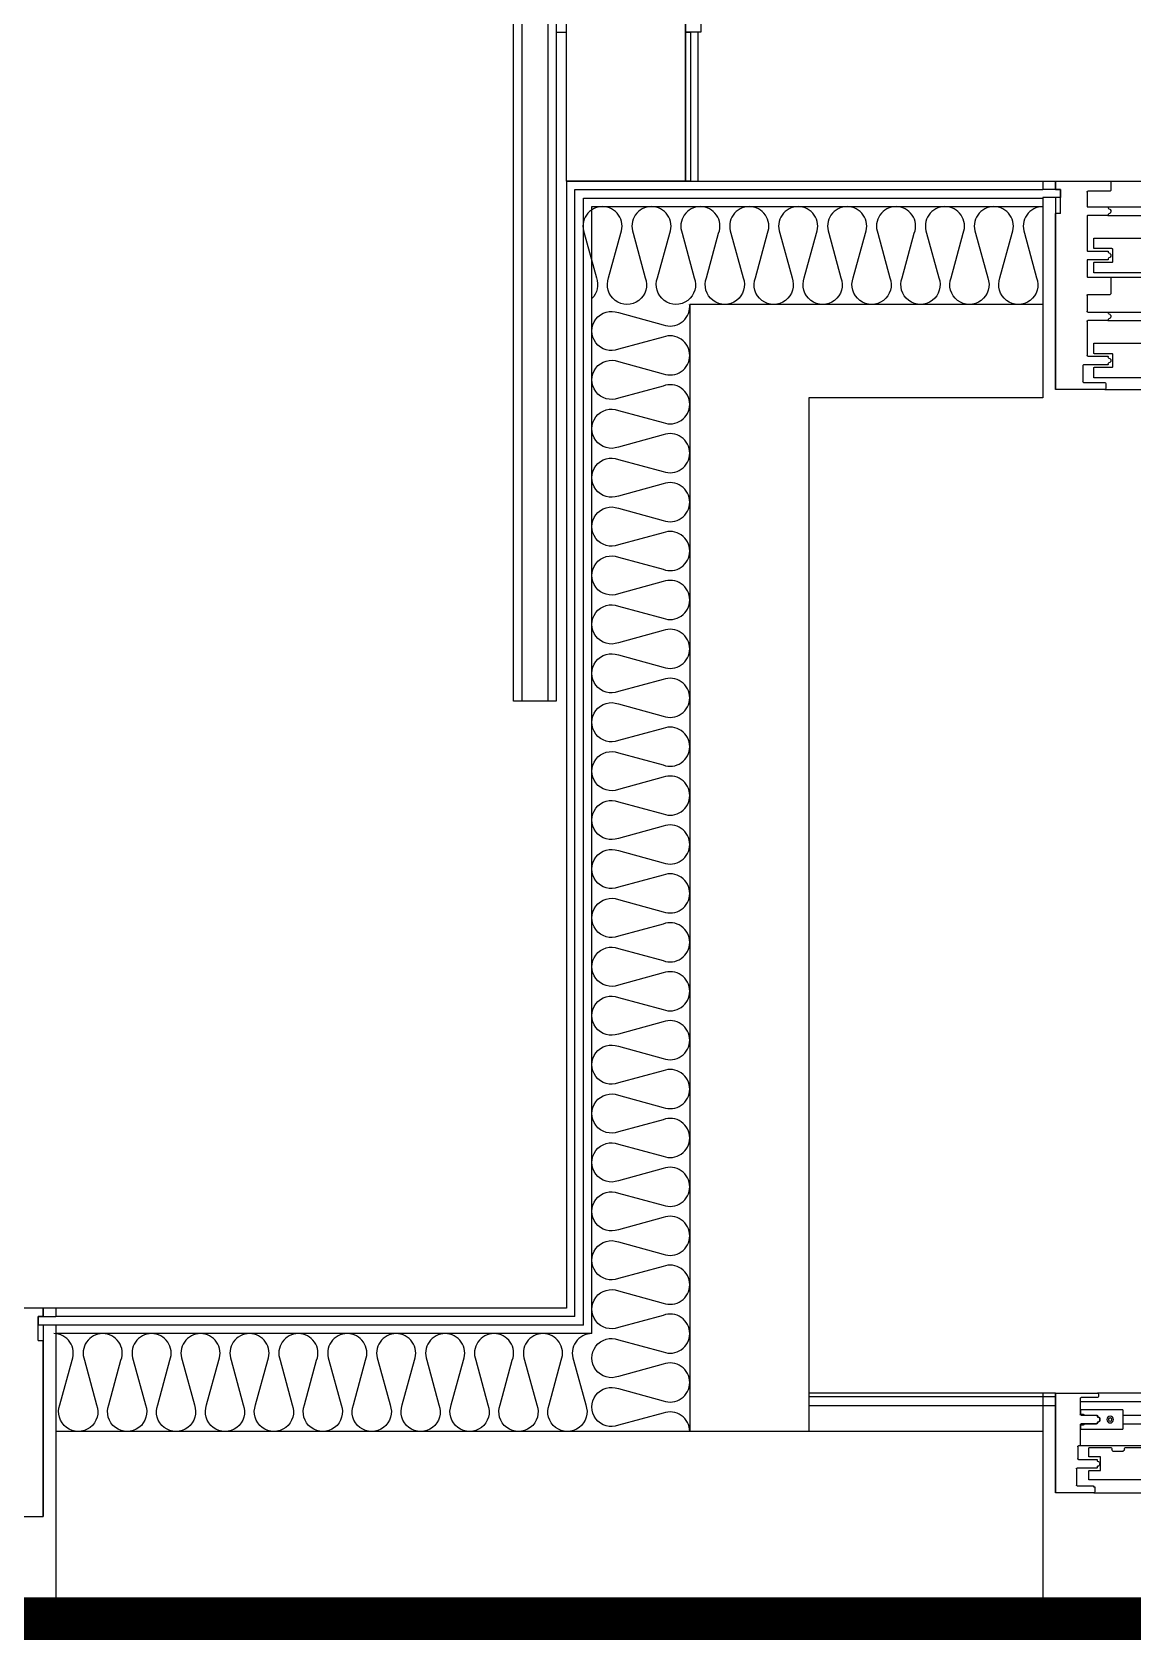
# Model space of a CAD drawing. Header units: millimetres. Extents: x -33000 to 294000, y 0 to 42408.
# Drawn here: x 177307 to 178601, y 1015 to 2905 of the extents above; entities that cross this region are included whole.
import ezdxf

# ---------------------------------------------------------------- set-up
doc = ezdxf.new("R2010")
doc.units = ezdxf.units.MM
doc.header["$LTSCALE"] = 50
doc.layers.add('arch', color=8, linetype='Continuous')

# ---------------------------------------------------------------- blocks, each defined once
blk = doc.blocks.new('XR-Unit-Plan$0$XREF-양산 평산동 공동주택-기준층평면도$0$vdf-245')
for p, q in [((34.5, 0), (24.5, 0)), ((-209.5, -7), (-209.5, -65)), ((-202.5, -6), (-208.5, -6)), ((-201.5, -32), (-201.5, -7)), ((-180.5, -3.5), (-180.5, -32)), ((-179.4, -3), (-180, -3)), ((-171, -3), (-171.6, -3)), ((-170.5, -27), (-170.5, -3.5)), ((-128.5, -3.5), (-128.5, -27)), ((-127.4, -3), (-128, -3)), ((-119, -3), (-119.6, -3)), ((-118.5, -27), (-118.5, -3.5)), ((-98, -27), (-98, -1)), ((23.5, -1), (23.5, -27)), ((35.5, -65), (35.5, -1)), ((-181.5, -33), (-200.5, -33)), ((-129.5, -28), (-169.5, -28)), ((-99, -28), (-117.5, -28)), ((-209.5, -65), (-2.5, -65)), ((-2.5, -59), (-2.5, -65)), ((-2.5, -59), (25.5, -59)), ((25.5, -65), (25.5, -59)), ((25.5, -65), (35.5, -65))]:
    blk.add_line(p, q)
for points in [[(-77.5, -27), (-77.5, -1, 0.414214), (-78.5, 0), (-97, 0)], [(-47, -27), (-47, -3.5, 0.414214), (-47.5, -3), (-48.1, -3, -0.341999), (-49.1, -2.2, 0.774597), (-54.9, -2.2, -0.341999), (-55.9, -3), (-56.5, -3, 0.414214), (-57, -3.5), (-57, -27, -0.414214), (-58, -28), (-76.5, -28, -0.414214), (-77.5, -27)], [(5, -27), (5, -3.5, 0.414214), (4.5, -3), (3.9, -3, -0.341999), (2.9, -2.2, 0.774597), (-2.9, -2.2, -0.341999), (-3.9, -3), (-4.5, -3, 0.414214), (-5, -3.5), (-5, -27)], [(-46, -28, -0.414214), (-47, -27)], [(-5, -27, -0.414214), (-6, -28), (-46, -28)], [(22.5, -28), (6, -28, -0.414214), (5, -27)]]:
    blk.add_lwpolyline(points, format="xyb")
for centre, radius, start, end in [((-175.5, -3), 3, 14.4775, 165.5225), ((-123.5, -3), 3, 14.4775, 165.5225), ((-97, -1), 1, 90, 180), ((24.5, -1), 1, 90, 180), ((34.5, -1), 1, 0, 90), ((-208.5, -7), 1, 90, 180), ((-202.5, -7), 1, 0, 90), ((-180, -3.5), 0.5, 90, 180), ((-179.4, -2), 1, 270, 345.5225), ((-171.6, -2), 1, 194.4775, 270), ((-171, -3.5), 0.5, 0, 90), ((-128, -3.5), 0.5, 90, 180.0003), ((-127.4, -2), 1, 270, 345.5225), ((-119.6, -2), 1, 194.4775, 270), ((-119, -3.5), 0.5, 0, 90), ((-200.5, -32), 1, 180, 270), ((-181.5, -32), 1, 270, 0), ((-169.5, -27), 1, 180, 270), ((-129.5, -27), 1, 270, 0), ((-117.5, -27), 1, 180, 270), ((-99, -27), 1, 270, 0), ((22.5, -27), 1, 270, 0)]:
    blk.add_arc(centre, radius, start, end)
blk = doc.blocks.new('XR-Unit-Plan$0$11')
for p, q in [((-750, 19.5), (-750, 245)), ((-735, 19.5), (-735, 245)), ((-729, 19.5), (-750, 19.5)), ((-729, 10), (-729, 19.5)), ((-750, 0), (-750, 10)), ((-729, 10), (-750, 10)), ((-735, 0), (-735, 10))]:
    blk.add_line(p, q)
at = {"rotation": 270}
blk.add_blockref('XR-Unit-Plan$0$XREF-양산 평산동 공동주택-기준층평면도$0$vdf-245', (-670, 35.5), dxfattribs=at)
blk = doc.blocks.new('XR-Unit-Plan$0$WG-민간-BPW_1500')
for p, q in [((-750, 19.5), (-750, 245)), ((-735, 19.5), (-735, 245)), ((-735, 245), (-735, 38)), ((-677, 245), (-735, 245)), ((-703, 217), (-703, 236)), ((-702, 237), (-677, 237)), ((-677, 245), (-0.4, 245)), ((-676, 238), (-676, 244)), ((-673.5, 216), (-702, 216)), ((-673, 214.9), (-673, 215.5)), ((-698, 165), (-698, 205)), ((-697, 206), (-673.5, 206)), ((-673, 206.5), (-673, 207.1)), ((-698, 134.5), (-698, 153)), ((-673.5, 164), (-697, 164)), ((-697, 154), (-673.5, 154)), ((-673.5, 164), (-42.5, 164)), ((-673.5, 154), (-42.5, 154)), ((-673, 162.9), (-673, 163.5)), ((-673, 154.5), (-673, 155.1)), ((-697, 133.5), (-671, 133.5)), ((-671, 113), (671, 113)), ((-690, 79), (-690, 67.5)), ((-729, 38), (-735, 38)), ((-729, 38), (-729, 10)), ((-673.5, 40.5), (-61.9, 40.5)), ((-729, 19.5), (-750, 19.5)), ((-729, 10), (-729, 19.5)), ((-673.5, 30.5), (-42.5, 30.5)), ((-750, 0), (-750, 10)), ((-729, 10), (-750, 10)), ((-735, 0), (-735, 10)), ((-735, 10), (-729, 10)), ((-735, 10), (-735, 0)), ((-735, 0), (-671, 0)), ((-671, 12), (-697, 12)), ((-671, 0), (671, 0)), ((-670, 1), (-670, 11))]:
    blk.add_line(p, q)
for points in [[(-689.5, 231.5, 0.414214), (-690, 231)], [(-690, 231), (-690, 219.5, 0.414214), (-689.5, 219)], [(-689.5, 219), (-668.7, 219, -0.414214), (-667.7, 218), (-667.7, 204, -0.414214), (-668.7, 203), (-689.5, 203)], [(-689.5, 203, 0.414214), (-690, 202.5), (-690, 191)], [(-690, 191, 0.414214), (-689.5, 190.5)], [(-697, 113), (-671, 113, 0.414214), (-670, 114), (-670, 132.5)], [(-697, 82.5), (-673.5, 82.5, 0.414214), (-673, 83), (-673, 83.6, -0.341999), (-672.3, 84.6, 0.774597), (-672.3, 90.4, -0.341999), (-673, 91.4), (-673, 92, 0.414214), (-673.5, 92.5), (-697, 92.5, -0.414214), (-698, 93.5), (-698, 112, -0.414214), (-697, 113)], [(-689.5, 108, 0.414214), (-690, 107.5)], [(-690, 107.5), (-690, 96, 0.414214), (-689.5, 95.5)], [(-689.5, 95.5), (-668.7, 95.5, -0.414214), (-667.7, 94.5), (-667.7, 80.5, -0.414214), (-668.7, 79.5), (-689.5, 79.5)], [(-698, 81.5, -0.414214), (-697, 82.5)], [(-697, 40.5, -0.414214), (-698, 41.5), (-698, 81.5)], [(-689.5, 79.5, 0.414214), (-690, 79)], [(-690, 67.5, 0.414214), (-689.5, 67)], [(-689.5, 67), (-605.5, 67, 0.414214), (-605, 67.5, 0.414214), (-605.5, 68), (-607, 68)], [(-697, 30.5), (-673.5, 30.5, 0.414214), (-673, 31), (-673, 31.6, -0.341999), (-672.3, 32.6, 0.774597), (-672.3, 38.4, -0.341999), (-673, 39.4), (-673, 40, 0.414214), (-673.5, 40.5), (-697, 40.5)], [(-698, 13), (-698, 29.5, -0.414214), (-697, 30.5)]]:
    blk.add_lwpolyline(points, format="xyb")
for points in [[(-605.5, 231.5), (-689.5, 231.5)], [(-689.5, 190.5), (-605.5, 190.5)], [(-605.5, 108), (-689.5, 108)]]:
    blk.add_lwpolyline(points)
for centre, radius, start, end in [((-702, 236), 1, 90, 180), ((-677, 244), 1, 0, 90), ((-677, 238), 1, 270, 0), ((-702, 217), 1, 180, 270), ((-673.5, 215.5), 0.5, 0, 90), ((-672, 214.9), 1, 180, 255.5225), ((-672, 207.1), 1, 104.4775, 180), ((-673, 211), 3, 284.4775, 75.5225), ((-697, 205), 1, 90, 180), ((-673.5, 206.5), 0.5, 270, 0), ((-697, 165), 1, 180, 270), ((-697, 153), 1, 90, 180), ((-673.5, 163.5), 0.5, 0, 90.0003), ((-673.5, 154.5), 0.5, 270, 0), ((-672, 162.9), 1, 180, 255.5225), ((-672, 155.1), 1, 104.4775, 180), ((-673, 159), 3, 284.4775, 75.5225), ((-697, 134.5), 1, 180, 270), ((-671, 132.5), 1, 0, 90), ((-697, 13), 1, 180, 270), ((-671, 11), 1, 0, 90), ((-671, 1), 1, 270, 0)]:
    blk.add_arc(centre, radius, start, end)
blk = doc.blocks.new('XR-Unit-Plan$0$WG-민간-BP_1500')
for p, q in [((-750, 0), (-750, 117)), ((-735, 117), (-735, 0)), ((-690, 117), (-735, 117)), ((-735, 0), (-735, 117)), ((-690, 117), (-0.2, 117)), ((-689, 110), (-689, 116)), ((-710.5, 89), (-710.5, 108)), ((-709.5, 109), (-690.5, 109)), ((-696, 101), (-696, 91.5)), ((-626, 102), (-695, 102)), ((-690.5, 109), (-690.5, 110)), ((-690.5, 110), (-689, 110)), ((-686.5, 88), (-709.5, 88)), ((-709, 63), (-709, 77)), ((-708, 78), (-686.5, 78)), ((-695.5, 91), (-682, 91)), ((-686, 86.5), (-686, 87.5)), ((-686, 78.5), (-686, 79.5)), ((-682, 91), (-682, 75)), ((-707, 62), (-708, 62)), ((-35.6, 62), (-707, 62)), ((-706, 37), (-706, 61)), ((-696, 74.5), (-696, 65)), ((-682, 75), (-695.5, 75)), ((-695, 64), (-670, 64)), ((-669, 65), (-669, 66.5)), ((-667.5, 68), (-655.5, 68)), ((-654, 66.5), (-654, 65)), ((-653, 64), (-626, 64)), ((-705.8, 42.2), (-655.8, 42.2)), ((-705.8, 37.2), (-705.8, 42.2)), ((-655.8, 19.7), (-655.8, 42.2)), ((-706, 6), (-706, 25)), ((-705.8, 37.2), (-702.5, 37.2)), ((-705.8, 24.7), (-702.5, 24.7)), ((-705.8, 19.7), (-705.8, 24.7)), ((-655.8, 19.7), (-705.8, 19.7)), ((-686.5, 36), (-705, 36)), ((-705, 26), (-686.5, 26)), ((-702.5, 37.2), (-700.5, 36.2)), ((-702.5, 24.7), (-700.5, 25.7)), ((-700.5, 36.2), (-686.8, 36.2)), ((-700.5, 25.7), (-686.8, 25.7)), ((-686, 34.5), (-686, 35.5)), ((-686, 26.5), (-686, 27.5)), ((-685.8, 34.4), (-685.8, 35.2)), ((-685.8, 26.7), (-685.8, 27.5)), ((-655.8, 36), (-54.4, 36)), ((-655.8, 26), (-35, 26)), ((-735, 0), (-685.5, 0)), ((-35, 10), (-706, 10)), ((-685.4, 5), (-705, 5)), ((685.5, 0), (-685.5, 0)), ((-684.5, 1), (-684.5, 4))]:
    blk.add_line(p, q)
for radius in [4, 2]:
    blk.add_circle((-670.8, 31), radius)
for centre, radius, start, end in [((-690, 116), 1, 0, 90), ((-709.5, 108), 1, 90, 180), ((-695, 101), 1, 90, 180), ((-709.5, 89), 1, 180, 270), ((-708, 77), 1, 90, 180), ((-695.5, 91.5), 0.5, 180, 270), ((-686.5, 87.5), 0.5, 0, 90), ((-686.5, 78.5), 0.5, 270, 0), ((-685.5, 86.5), 0.5, 180, 261.7868), ((-685.5, 79.5), 0.5, 98.2132, 180), ((-686, 83), 3, 278.2132, 81.7868), ((-708, 63), 1, 180, 270), ((-707, 61), 1, 0, 90), ((-695.5, 74.5), 0.5, 90, 180), ((-695, 65), 1, 180, 270), ((-670, 65), 1, 270, 0), ((-667.5, 66.5), 1.5, 90, 180), ((-655.5, 66.5), 1.5, 0, 90), ((-653, 65), 1, 180, 270), ((-705, 37), 1, 180, 270), ((-705, 25), 1, 90, 180), ((-686.8, 35.2), 1, 0, 90), ((-686.8, 26.7), 1, 270, 0), ((-686.5, 35.5), 0.5, 0, 90), ((-686.5, 26.5), 0.5, 270, 0), ((-685.5, 34.5), 0.5, 180, 261.7868), ((-685.5, 27.5), 0.5, 98.2132, 180), ((-686.3, 31), 3.5, 278.2132, 81.7868), ((-686, 31), 3, 278.2132, 81.7868), ((-705, 6), 1, 180, 270), ((-685.5, 4), 1, 0, 90), ((-685.5, 1), 1, 270, 0)]:
    blk.add_arc(centre, radius, start, end)
for p in [(-705.8, 37.2), (-702.5, 37.2), (-700.5, 36.2), (-685.8, 26.7), (-682.8, 31)]:
    blk.add_point(p)
blk = doc.blocks.new('*U334')
for points in [[(1237.9, 0), (1237.9, -6), (1412.9, -6), (1412.9, 0)], [(1412.9, -6), (1412.9, -15), (1237.9, -15), (1237.9, -6)]]:
    blk.add_lwpolyline(points, close=True)

msp = doc.modelspace()

# ---------------------------------------------------------------- linework, layer by layer
at = {"layer": 'arch'}
for p, q in [((177935, 2729.6), (177935, 1404.6)), ((177935, 2729.6), (181675, 2729.6)), ((177945, 2719.6), (178495, 2719.6)), ((177945, 1394.6), (177945, 2719.6)), ((177955, 2709.6), (178495, 2709.6)), ((177955, 1384.6), (177955, 2709.6)), ((177965, 2699.6), (178495, 2699.6)), ((177965, 1374.6), (177965, 2699.6)), ((178080, 2584.6), (178080, 1259.6)), ((178495, 2584.6), (178080, 2584.6)), ((178220, 2474.6), (178220, 1259.6)), ((178495, 2474.6), (178220, 2474.6)), ((177935, 1404.6), (175015, 1404.6)), ((177945, 1394.6), (177335, 1394.6)), ((177955, 1384.6), (177335, 1384.6)), ((177965, 1374.6), (177335, 1374.6)), ((178510, 1304.6), (178220, 1304.6)), ((178510, 1300.1), (178220, 1300.1)), ((178510, 1289.6), (178220, 1289.6)), ((178495, 1259.6), (177335, 1259.6))]:
    msp.add_line(p, q, dxfattribs=at)
at = {"layer": 'arch', "ltscale": 25, "const_width": 50}
msp.add_lwpolyline([(182040, 6849.6), (175015, 6849.6), (175015, 1039.6), (182040, 1039.6)], close=True, dxfattribs=at)
at = {"layer": 'arch', "linetype": 'Continuous', "elevation": 0}
for points in [[(177923, 3833), (177923, 2118), (177873, 2118), (177873, 3833)], [(177913.1, 3833), (177913.1, 2118), (177882.9, 2118), (177882.9, 3833)]]:
    msp.add_lwpolyline(points, close=True, dxfattribs=at)
at = {"layer": 'arch'}
for points in [[(177923, 2904.6), (177935, 2904.6), (177935, 2964.6), (177923, 2964.6)], [(178093, 2904.6), (178075, 2904.6), (178075, 2964.6), (178093, 2964.6)], [(177935, 2944.6), (178075, 2944.6), (178075, 2729.6), (177935, 2729.6)]]:
    msp.add_lwpolyline(points, close=True, dxfattribs=at)
for points in [[(178495, 2699.6, 0.524856), (178473.5, 2668.4), (178487.8, 2615.8, -1.449198), (178444.7, 2615.8), (178459, 2668.4, 0.524856), (178437.5, 2699.6, 0.524856), (178416, 2668.4), (178430.3, 2615.8, -1.449198), (178387.2, 2615.8), (178401.5, 2668.4, 0.524856), (178380, 2699.6, 0.524856), (178358.5, 2668.4), (178372.8, 2615.8, -1.449198), (178329.7, 2615.8), (178344, 2668.4, 0.524856), (178322.5, 2699.6, 0.524856), (178301, 2668.4), (178315.3, 2615.8, -1.449198), (178272.2, 2615.8), (178286.5, 2668.4, 0.524856), (178265, 2699.6, 0.524856), (178243.5, 2668.4), (178257.8, 2615.8, -1.449198), (178214.7, 2615.8), (178229, 2668.4, 0.524856), (178207.5, 2699.6, 0.524856), (178186, 2668.4), (178200.3, 2615.8, -1.449198), (178157.2, 2615.8), (178171.5, 2668.4, 0.524856), (178150, 2699.6, 0.524856), (178128.5, 2668.4), (178142.8, 2615.8, -1.449198), (178099.7, 2615.8), (178114, 2668.4, 0.524856), (178092.5, 2699.6, 0.524856), (178071, 2668.4), (178085.3, 2615.8, -1.449198), (178042.2, 2615.8), (178056.5, 2668.4, 0.524856), (178035, 2699.6, 0.524856), (178013.5, 2668.4), (178027.8, 2615.8, -1.449198), (177984.7, 2615.8), (177999, 2668.4, 0.524856), (177977.5, 2699.6, 0.524856), (177956, 2668.4), (177970.3, 2615.8, -0.295447), (177965, 2591.3, -0.295447)], [(178080, 1259.6, 0.524856), (178048.8, 1281.1), (177996.2, 1266.8, -1.449198), (177996.2, 1309.9), (178048.8, 1295.6, 0.524856), (178080, 1317.1, 0.524856), (178048.8, 1338.6), (177996.2, 1324.3, -1.449198), (177996.2, 1367.4), (178048.8, 1353.1, 0.524856), (178080, 1374.6, 0.524856), (178048.8, 1396.1), (177996.2, 1381.8, -1.449198), (177996.2, 1424.9), (178048.8, 1410.6, 0.524856), (178080, 1432.1, 0.524856), (178048.8, 1453.6), (177996.2, 1439.3, -1.449198), (177996.2, 1482.4), (178048.8, 1468.1, 0.524856), (178080, 1489.6, 0.524856), (178048.8, 1511.1), (177996.2, 1496.8, -1.449198), (177996.2, 1539.9), (178048.8, 1525.6, 0.524856), (178080, 1547.1, 0.524856), (178048.8, 1568.6), (177996.2, 1554.3, -1.449198), (177996.2, 1597.4), (178048.8, 1583.1, 0.524856), (178080, 1604.6, 0.524856), (178048.8, 1626.1), (177996.2, 1611.8, -1.449198), (177996.2, 1654.9), (178048.8, 1640.6, 0.524856), (178080, 1662.1, 0.524856), (178048.8, 1683.6), (177996.2, 1669.3, -1.449198), (177996.2, 1712.4), (178048.8, 1698.1, 0.524856), (178080, 1719.6, 0.524856), (178048.8, 1741.1), (177996.2, 1726.8, -1.449198), (177996.2, 1769.9), (178048.8, 1755.6, 0.524856), (178080, 1777.1, 0.524856), (178048.8, 1798.6), (177996.2, 1784.3, -1.449198), (177996.2, 1827.4), (178048.8, 1813.1, 0.524856), (178080, 1834.6, 0.524856), (178048.8, 1856.1), (177996.2, 1841.8, -1.449198), (177996.2, 1884.9), (178048.8, 1870.6, 0.524856), (178080, 1892.1, 0.524856), (178048.8, 1913.6), (177996.2, 1899.3, -1.449198), (177996.2, 1942.4), (178048.8, 1928.1, 0.524856), (178080, 1949.6, 0.524856), (178048.8, 1971.1), (177996.2, 1956.8, -1.449198), (177996.2, 1999.9), (178048.8, 1985.6, 0.524856), (178080, 2007.1, 0.524856), (178048.8, 2028.6), (177996.2, 2014.3, -1.449198), (177996.2, 2057.4), (178048.8, 2043.1, 0.524856), (178080, 2064.6, 0.524856), (178048.8, 2086.1), (177996.2, 2071.8, -1.449198), (177996.2, 2114.9), (178048.8, 2100.6, 0.524856), (178080, 2122.1, 0.524856), (178048.8, 2143.6), (177996.2, 2129.3, -1.449198), (177996.2, 2172.4), (178048.8, 2158.1, 0.524856), (178080, 2179.6, 0.524856), (178048.8, 2201.1), (177996.2, 2186.8, -1.449198), (177996.2, 2229.9), (178048.8, 2215.6, 0.524856), (178080, 2237.1, 0.524856), (178048.8, 2258.6), (177996.2, 2244.3, -1.449198), (177996.2, 2287.4), (178048.8, 2273.1, 0.524856), (178080, 2294.6, 0.524856), (178048.8, 2316.1), (177996.2, 2301.8, -1.449198), (177996.2, 2344.9), (178048.8, 2330.6, 0.524856), (178080, 2352.1, 0.524856), (178048.8, 2373.6), (177996.2, 2359.3, -1.449198), (177996.2, 2402.4), (178048.8, 2388.1, 0.524856), (178080, 2409.6, 0.524856), (178048.8, 2431.1), (177996.2, 2416.8, -1.449198), (177996.2, 2459.9), (178048.8, 2445.6, 0.524856), (178080, 2467.1, 0.524856), (178048.8, 2488.6), (177996.2, 2474.3, -1.449198), (177996.2, 2517.4), (178048.8, 2503.1, 0.524856), (178080, 2524.6, 0.524856), (178048.8, 2546.1), (177996.2, 2531.8, -1.449198), (177996.2, 2574.9), (178048.8, 2560.6, 0.524856), (178080, 2582.1, 0.02723), (178079.9, 2584.6, 0.02723)], [(177965, 1374.6, 0.524856), (177943.5, 1343.4), (177957.8, 1290.8, -1.449198), (177914.7, 1290.8), (177929, 1343.4, 0.524856), (177907.5, 1374.6, 0.524856), (177886, 1343.4), (177900.3, 1290.8, -1.449198), (177857.2, 1290.8), (177871.5, 1343.4, 0.524856), (177850, 1374.6, 0.524856), (177828.5, 1343.4), (177842.8, 1290.8, -1.449198), (177799.7, 1290.8), (177814, 1343.4, 0.524856), (177792.5, 1374.6, 0.524856), (177771, 1343.4), (177785.3, 1290.8, -1.449198), (177742.2, 1290.8), (177756.5, 1343.4, 0.524856), (177735, 1374.6, 0.524856), (177713.5, 1343.4), (177727.8, 1290.8, -1.449198), (177684.7, 1290.8), (177699, 1343.4, 0.524856), (177677.5, 1374.6, 0.524856), (177656, 1343.4), (177670.3, 1290.8, -1.449198), (177627.2, 1290.8), (177641.5, 1343.4, 0.524856), (177620, 1374.6, 0.524856), (177598.5, 1343.4), (177612.8, 1290.8, -1.449198), (177569.7, 1290.8), (177584, 1343.4, 0.524856), (177562.5, 1374.6, 0.524856), (177541, 1343.4), (177555.3, 1290.8, -1.449198), (177512.2, 1290.8), (177526.5, 1343.4, 0.524856), (177505, 1374.6, 0.524856), (177483.5, 1343.4), (177497.8, 1290.8, -1.449198), (177454.7, 1290.8), (177469, 1343.4, 0.524856), (177447.5, 1374.6, 0.524856), (177426, 1343.4), (177440.3, 1290.8, -1.449198), (177397.2, 1290.8), (177411.5, 1343.4, 0.524856), (177390, 1374.6, 0.524856), (177368.5, 1343.4), (177382.8, 1290.8, -1.449198), (177339.7, 1290.8), (177354, 1343.4, 0.524856), (177332.5, 1374.6)]]:
    msp.add_lwpolyline(points, format="xyb", dxfattribs=at)
for points in [[(178495, 2584.6), (178495, 2474.6)], [(177335, 1259.6), (177335, 1039.6)], [(178495, 1259.6), (178495, 1039.6)]]:
    msp.add_lwpolyline(points, dxfattribs=at)

# ---------------------------------------------------------------- block references
at = {"layer": 'arch', "xscale": -1}
for name, p, rotation in [('*U334', (178075, 4142.5), 90), ('XR-Unit-Plan$0$WG-민간-BPW_1500', (179245, 2729.6), 180), ('XR-Unit-Plan$0$WG-민간-BP_1500', (179245, 1304.6), 180)]:
    msp.add_blockref(name, p, dxfattribs=dict(at, rotation=rotation))
at = {"layer": 'arch', "rotation": 180}
msp.add_blockref('XR-Unit-Plan$0$11', (176585, 1404.6), dxfattribs=at)

doc.saveas('drawing.dxf')
